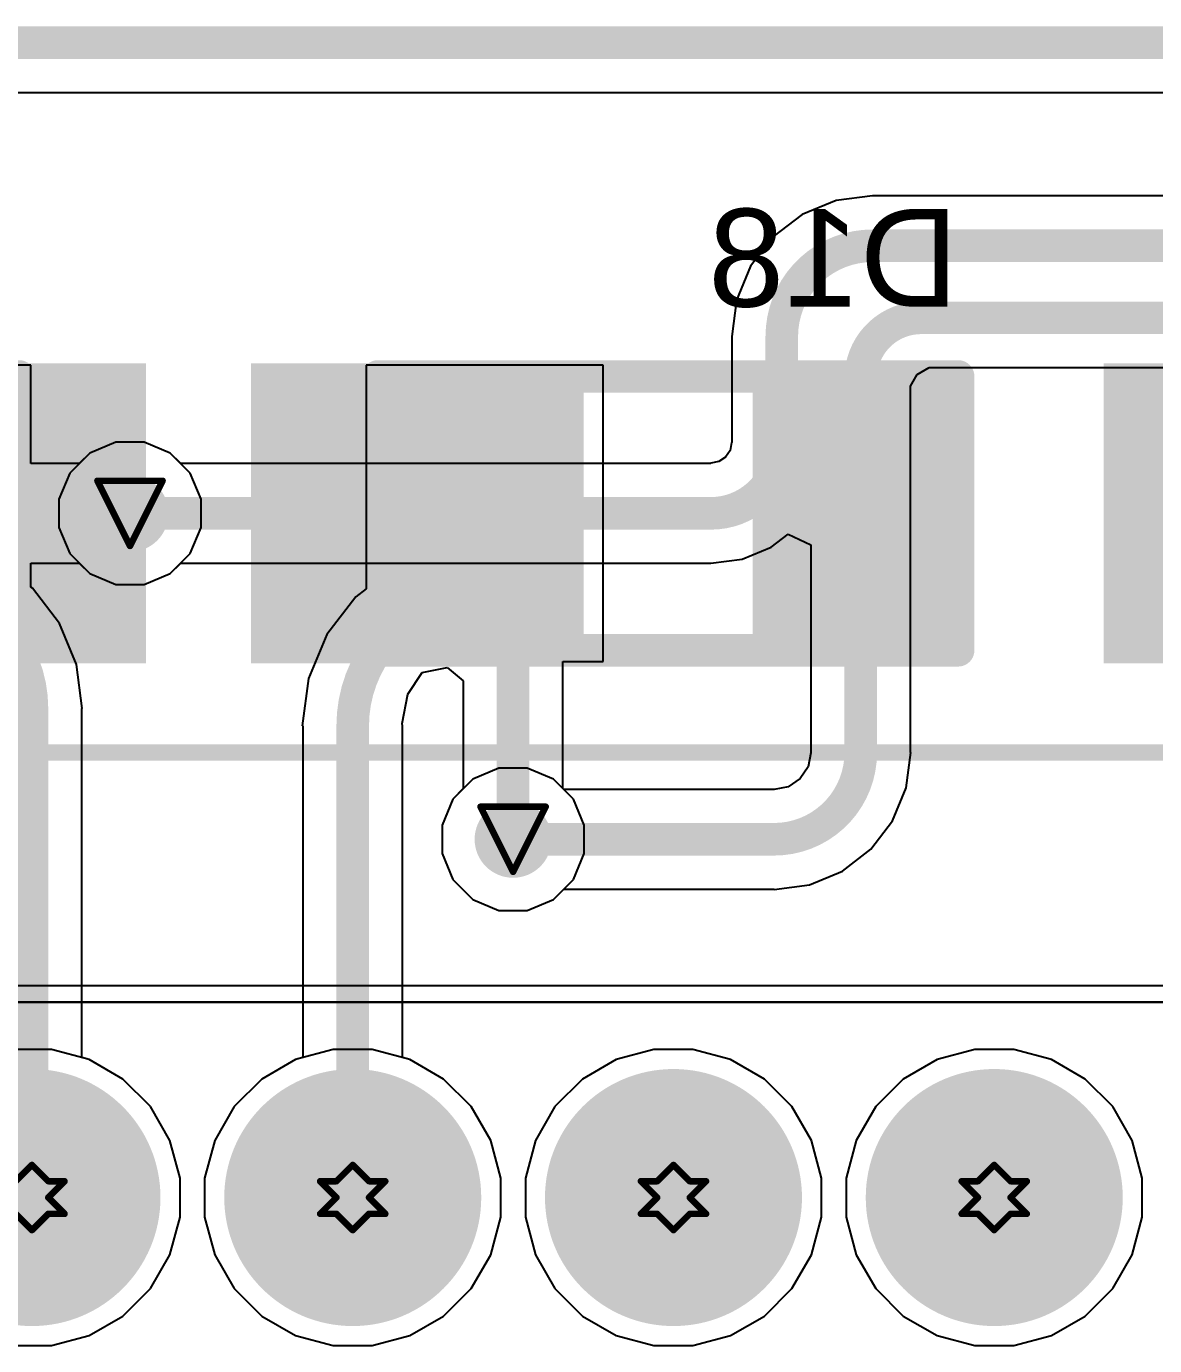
# Model space of a CAD drawing. Header units: inches. Extents: x 0 to 211, y 0 to 201.
# Drawn here: x 0.6282 to 0.9744, y 4.3246 to 4.7294 of the extents above; entities that cross this region are included whole.
import ezdxf

# ---------------------------------------------------------------- set-up
doc = ezdxf.new("R2010")
doc.units = ezdxf.units.IN
doc.header["$MEASUREMENT"] = 0
for name, color, linetype in [('Board Outline', 216, 'Continuous'), ('Bottom Layer', 5, 'Continuous'), ('Bottom Overlay', 54, 'Continuous'), ('Bottom Paste', 16, 'Continuous'), ('Bottom Solder', 6, 'Continuous'), ('Drill Drawing', 1, 'Continuous'), ('Layer 1', 16, 'Continuous'), ('Layer 2', 76, 'Continuous'), ('Multi-Layer', 9, 'Continuous'), ('Pad Holes', 156, 'Continuous'), ('Top Layer', 1, 'Continuous'), ('Top Solder', 216, 'Continuous'), ('Via Holes', 16, 'Continuous')]:
    doc.layers.add(name, color=color, linetype=linetype)
doc.styles.add('Arial', font='', dxfattribs={"height": 0.2})
doc.styles.get('Arial').set_extended_font_data('Arial')

# ---------------------------------------------------------------- blocks, each defined once
blk = doc.blocks.new('SOD_123FL_B_18')
at = {"layer": 'Bottom Layer'}
for points in [[(-0.08268, 0.03543), (-0.02992, 0.03543), (-0.02992, -0.03543), (-0.08268, -0.03543)], [(0.02992, 0.03543), (0.08268, 0.03543), (0.08268, -0.03543), (0.02992, -0.03543)]]:
    blk.add_hatch(color=5, dxfattribs=at).paths.add_polyline_path(points)
at = {"layer": 'Bottom Overlay'}
blk.add_hatch(color=54, dxfattribs=at).paths.add_polyline_path([(-0.128, -0.046), (-0.086, -0.046), (-0.086, 0.046), (-0.128, 0.046)])
at = {"layer": 'Bottom Paste'}
for points in [[(-0.08268, 0.03543), (-0.02992, 0.03543), (-0.02992, -0.03543), (-0.08268, -0.03543)], [(0.02992, 0.03543), (0.08268, 0.03543), (0.08268, -0.03543), (0.02992, -0.03543)]]:
    blk.add_hatch(color=16, dxfattribs=at).paths.add_polyline_path(points)
at = {"layer": 'Bottom Solder'}
for points in [[(-0.08668, 0.03943), (-0.02592, 0.03943), (-0.02592, -0.03943), (-0.08668, -0.03943)], [(0.02592, 0.03943), (0.08668, 0.03943), (0.08668, -0.03943), (0.02592, -0.03943)]]:
    blk.add_hatch(color=6, dxfattribs=at).paths.add_polyline_path(points)
at = {"layer": 'Bottom Overlay'}
for points in [[(-0.089, 0.042, 0.01, 0.01, 0), (0.089, 0.042, 0.01, 0.01, 0)], [(0.089, -0.042, 0.01, 0.01, 0), (0.089, 0.042, 0.01, 0.01, 0)], [(-0.089, -0.042, 0.01, 0.01, 0), (0.089, -0.042, 0.01, 0.01, 0)]]:
    blk.add_lwpolyline(points, format="xyseb", dxfattribs=at)
for points in [[(-0.0915, 0.042, 0.005, 0.005, 1), (-0.0865, 0.042, 0.005, 0.005, 1)], [(0.0865, 0.042, 0.005, 0.005, 1), (0.0915, 0.042, 0.005, 0.005, 1)], [(0.0865, 0.042, 0.005, 0.005, 1), (0.0915, 0.042, 0.005, 0.005, 1)], [(-0.0915, -0.042, 0.005, 0.005, 1), (-0.0865, -0.042, 0.005, 0.005, 1)], [(0.0865, -0.042, 0.005, 0.005, 1), (0.0915, -0.042, 0.005, 0.005, 1)], [(0.0865, -0.042, 0.005, 0.005, 1), (0.0915, -0.042, 0.005, 0.005, 1)]]:
    blk.add_lwpolyline(points, format="xyseb", close=True, dxfattribs=at)
blk = doc.blocks.new('SOD_123FL_B_19')
at = {"layer": 'Bottom Layer'}
for points in [[(-0.08268, 0.03543), (-0.02992, 0.03543), (-0.02992, -0.03543), (-0.08268, -0.03543)], [(0.02992, 0.03543), (0.08268, 0.03543), (0.08268, -0.03543), (0.02992, -0.03543)]]:
    blk.add_hatch(color=5, dxfattribs=at).paths.add_polyline_path(points)
at = {"layer": 'Bottom Overlay'}
blk.add_hatch(color=54, dxfattribs=at).paths.add_polyline_path([(-0.128, -0.046), (-0.086, -0.046), (-0.086, 0.046), (-0.128, 0.046)])
at = {"layer": 'Bottom Paste'}
for points in [[(-0.08268, 0.03543), (-0.02992, 0.03543), (-0.02992, -0.03543), (-0.08268, -0.03543)], [(0.02992, 0.03543), (0.08268, 0.03543), (0.08268, -0.03543), (0.02992, -0.03543)]]:
    blk.add_hatch(color=16, dxfattribs=at).paths.add_polyline_path(points)
at = {"layer": 'Bottom Solder'}
for points in [[(-0.08668, 0.03943), (-0.02592, 0.03943), (-0.02592, -0.03943), (-0.08668, -0.03943)], [(0.02592, 0.03943), (0.08668, 0.03943), (0.08668, -0.03943), (0.02592, -0.03943)]]:
    blk.add_hatch(color=6, dxfattribs=at).paths.add_polyline_path(points)
at = {"layer": 'Bottom Overlay'}
for points in [[(-0.089, 0.042, 0.01, 0.01, 0), (0.089, 0.042, 0.01, 0.01, 0)], [(0.089, -0.042, 0.01, 0.01, 0), (0.089, 0.042, 0.01, 0.01, 0)], [(-0.089, -0.042, 0.01, 0.01, 0), (0.089, -0.042, 0.01, 0.01, 0)]]:
    blk.add_lwpolyline(points, format="xyseb", dxfattribs=at)
for points in [[(-0.0915, 0.042, 0.005, 0.005, 1), (-0.0865, 0.042, 0.005, 0.005, 1)], [(0.0865, 0.042, 0.005, 0.005, 1), (0.0915, 0.042, 0.005, 0.005, 1)], [(0.0865, 0.042, 0.005, 0.005, 1), (0.0915, 0.042, 0.005, 0.005, 1)], [(-0.0915, -0.042, 0.005, 0.005, 1), (-0.0865, -0.042, 0.005, 0.005, 1)], [(0.0865, -0.042, 0.005, 0.005, 1), (0.0915, -0.042, 0.005, 0.005, 1)], [(0.0865, -0.042, 0.005, 0.005, 1), (0.0915, -0.042, 0.005, 0.005, 1)]]:
    blk.add_lwpolyline(points, format="xyseb", close=True, dxfattribs=at)
blk = doc.blocks.new('SOD_123FL_B_20')
at = {"layer": 'Bottom Layer'}
for points in [[(-0.08268, 0.03543), (-0.02992, 0.03543), (-0.02992, -0.03543), (-0.08268, -0.03543)], [(0.02992, 0.03543), (0.08268, 0.03543), (0.08268, -0.03543), (0.02992, -0.03543)]]:
    blk.add_hatch(color=5, dxfattribs=at).paths.add_polyline_path(points)
at = {"layer": 'Bottom Overlay'}
blk.add_hatch(color=54, dxfattribs=at).paths.add_polyline_path([(-0.12797, -0.04601), (-0.08597, -0.04601), (-0.08597, 0.04599), (-0.12797, 0.04599)])
at = {"layer": 'Bottom Paste'}
for points in [[(-0.08268, 0.03543), (-0.02992, 0.03543), (-0.02992, -0.03543), (-0.08268, -0.03543)], [(0.02992, 0.03543), (0.08268, 0.03543), (0.08268, -0.03543), (0.02992, -0.03543)]]:
    blk.add_hatch(color=16, dxfattribs=at).paths.add_polyline_path(points)
at = {"layer": 'Bottom Solder'}
for points in [[(-0.08668, 0.03943), (-0.02592, 0.03943), (-0.02592, -0.03943), (-0.08668, -0.03943)], [(0.02592, 0.03943), (0.08668, 0.03943), (0.08668, -0.03943), (0.02592, -0.03943)]]:
    blk.add_hatch(color=6, dxfattribs=at).paths.add_polyline_path(points)
at = {"layer": 'Bottom Overlay'}
for points in [[(0.089, 0.042, 0.01, 0.01, 0), (-0.089, 0.042, 0.01, 0.01, 0)], [(0.089, 0.042, 0.01, 0.01, 0), (0.089, -0.042, 0.01, 0.01, 0)], [(0.089, -0.042, 0.01, 0.01, 0), (-0.089, -0.042, 0.01, 0.01, 0)]]:
    blk.add_lwpolyline(points, format="xyseb", dxfattribs=at)
for points in [[(-0.0915, 0.042, 0.005, 0.005, 1), (-0.0865, 0.042, 0.005, 0.005, 1)], [(0.0865, 0.042, 0.005, 0.005, 1), (0.0915, 0.042, 0.005, 0.005, 1)], [(0.0865, 0.042, 0.005, 0.005, 1), (0.0915, 0.042, 0.005, 0.005, 1)], [(-0.0915, -0.042, 0.005, 0.005, 1), (-0.0865, -0.042, 0.005, 0.005, 1)], [(0.0865, -0.042, 0.005, 0.005, 1), (0.0915, -0.042, 0.005, 0.005, 1)], [(0.0865, -0.042, 0.005, 0.005, 1), (0.0915, -0.042, 0.005, 0.005, 1)]]:
    blk.add_lwpolyline(points, format="xyseb", close=True, dxfattribs=at)
blk = doc.blocks.new('B8B_XH_A_LF__SN__B_223')
at = {"layer": 'Bottom Layer'}
h = blk.add_hatch(color=5, dxfattribs=at)
edge = h.paths.add_edge_path()
edge.add_arc((-0.14764, 0), 0.03543, 0, 360)
h = blk.add_hatch(color=5, dxfattribs=at)
edge = h.paths.add_edge_path()
edge.add_arc((-0.04921, 0), 0.03543, 0, 360)
h = blk.add_hatch(color=5, dxfattribs=at)
edge = h.paths.add_edge_path()
edge.add_arc((0.04921, 0), 0.03543, 0, 360)
h = blk.add_hatch(color=5, dxfattribs=at)
edge = h.paths.add_edge_path()
edge.add_arc((0.14764, 0), 0.03543, 0, 360)
at = {"layer": 'Bottom Solder'}
h = blk.add_hatch(color=6, dxfattribs=at)
edge = h.paths.add_edge_path()
edge.add_arc((-0.14764, 0), 0.03943, 0, 360)
h = blk.add_hatch(color=6, dxfattribs=at)
edge = h.paths.add_edge_path()
edge.add_arc((-0.04921, 0), 0.03943, 0, 360)
h = blk.add_hatch(color=6, dxfattribs=at)
edge = h.paths.add_edge_path()
edge.add_arc((0.04921, 0), 0.03943, 0, 360)
h = blk.add_hatch(color=6, dxfattribs=at)
edge = h.paths.add_edge_path()
edge.add_arc((0.14764, 0), 0.03943, 0, 360)
at = {"layer": 'Layer 1'}
h = blk.add_hatch(color=16, dxfattribs=at)
edge = h.paths.add_edge_path()
edge.add_arc((-0.14764, 0), 0.03543, 0, 360)
h = blk.add_hatch(color=16, dxfattribs=at)
edge = h.paths.add_edge_path()
edge.add_arc((-0.04921, 0), 0.03543, 0, 360)
h = blk.add_hatch(color=16, dxfattribs=at)
edge = h.paths.add_edge_path()
edge.add_arc((0.04921, 0), 0.03543, 0, 360)
h = blk.add_hatch(color=16, dxfattribs=at)
edge = h.paths.add_edge_path()
edge.add_arc((0.14764, 0), 0.03543, 0, 360)
at = {"layer": 'Layer 2'}
h = blk.add_hatch(color=76, dxfattribs=at)
edge = h.paths.add_edge_path()
edge.add_arc((-0.14764, 0), 0.03543, 0, 360)
h = blk.add_hatch(color=76, dxfattribs=at)
edge = h.paths.add_edge_path()
edge.add_arc((-0.04921, 0), 0.03543, 0, 360)
h = blk.add_hatch(color=76, dxfattribs=at)
edge = h.paths.add_edge_path()
edge.add_arc((0.04921, 0), 0.03543, 0, 360)
h = blk.add_hatch(color=76, dxfattribs=at)
edge = h.paths.add_edge_path()
edge.add_arc((0.14764, 0), 0.03543, 0, 360)
at = {"layer": 'Multi-Layer'}
h = blk.add_hatch(color=9, dxfattribs=at)
edge = h.paths.add_edge_path()
edge.add_arc((-0.14764, 0), 0.03543, 0, 360)
h = blk.add_hatch(color=9, dxfattribs=at)
edge = h.paths.add_edge_path()
edge.add_arc((-0.04921, 0), 0.03543, 0, 360)
h = blk.add_hatch(color=9, dxfattribs=at)
edge = h.paths.add_edge_path()
edge.add_arc((0.04921, 0), 0.03543, 0, 360)
h = blk.add_hatch(color=9, dxfattribs=at)
edge = h.paths.add_edge_path()
edge.add_arc((0.14764, 0), 0.03543, 0, 360)
at = {"layer": 'Pad Holes'}
h = blk.add_hatch(color=7, dxfattribs=at)
edge = h.paths.add_edge_path()
edge.add_arc((-0.14764, 0), 0.01969, 0, 360)
h = blk.add_hatch(color=7, dxfattribs=at)
edge = h.paths.add_edge_path()
edge.add_arc((-0.04921, 0), 0.01969, 0, 360)
h = blk.add_hatch(color=7, dxfattribs=at)
edge = h.paths.add_edge_path()
edge.add_arc((0.04921, 0), 0.01969, 0, 360)
h = blk.add_hatch(color=7, dxfattribs=at)
edge = h.paths.add_edge_path()
edge.add_arc((0.14764, 0), 0.01969, 0, 360)
at = {"layer": 'Top Layer'}
h = blk.add_hatch(color=1, dxfattribs=at)
edge = h.paths.add_edge_path()
edge.add_arc((-0.14764, 0), 0.03543, 0, 360)
h = blk.add_hatch(color=1, dxfattribs=at)
edge = h.paths.add_edge_path()
edge.add_arc((-0.04921, 0), 0.03543, 0, 360)
h = blk.add_hatch(color=1, dxfattribs=at)
edge = h.paths.add_edge_path()
edge.add_arc((0.04921, 0), 0.03543, 0, 360)
h = blk.add_hatch(color=1, dxfattribs=at)
edge = h.paths.add_edge_path()
edge.add_arc((0.14764, 0), 0.03543, 0, 360)
at = {"layer": 'Top Solder'}
h = blk.add_hatch(color=216, dxfattribs=at)
edge = h.paths.add_edge_path()
edge.add_arc((-0.14764, 0), 0.03943, 0, 360)
h = blk.add_hatch(color=216, dxfattribs=at)
edge = h.paths.add_edge_path()
edge.add_arc((-0.04921, 0), 0.03943, 0, 360)
h = blk.add_hatch(color=216, dxfattribs=at)
edge = h.paths.add_edge_path()
edge.add_arc((0.04921, 0), 0.03943, 0, 360)
h = blk.add_hatch(color=216, dxfattribs=at)
edge = h.paths.add_edge_path()
edge.add_arc((0.14764, 0), 0.03943, 0, 360)
at = {"layer": 'Bottom Overlay'}
blk.add_lwpolyline([(-0.44094, 0.13652, 0.005, 0.005, 0), (0.44094, 0.13652, 0.005, 0.005, 0)], format="xyseb", dxfattribs=at)

msp = doc.modelspace()

# ---------------------------------------------------------------- hatches: boundary and pattern name
at = {"layer": 'Bottom Layer'}
h = msp.add_hatch(color=5, dxfattribs=at)
edge = h.paths.add_edge_path()
edge.add_arc((0.66, 4.58), 0.01181, 0, 360)
h = msp.add_hatch(color=5, dxfattribs=at)
edge = h.paths.add_edge_path()
edge.add_arc((0.77756, 4.48), 0.01181, 0, 360)
at = {"layer": 'Layer 1'}
h = msp.add_hatch(color=16, dxfattribs=at)
edge = h.paths.add_edge_path()
edge.add_arc((0.66, 4.58), 0.01181, 0, 360)
h = msp.add_hatch(color=16, dxfattribs=at)
edge = h.paths.add_edge_path()
edge.add_arc((0.77756, 4.48), 0.01181, 0, 360)
at = {"layer": 'Layer 2'}
h = msp.add_hatch(color=76, dxfattribs=at)
edge = h.paths.add_edge_path()
edge.add_arc((0.66, 4.58), 0.01181, 0, 360)
h = msp.add_hatch(color=76, dxfattribs=at)
edge = h.paths.add_edge_path()
edge.add_arc((0.77756, 4.48), 0.01181, 0, 360)
at = {"layer": 'Top Layer'}
h = msp.add_hatch(color=1, dxfattribs=at)
edge = h.paths.add_edge_path()
edge.add_arc((0.66, 4.58), 0.01181, 0, 360)
h = msp.add_hatch(color=1, dxfattribs=at)
edge = h.paths.add_edge_path()
edge.add_arc((0.77756, 4.48), 0.01181, 0, 360)
at = {"layer": 'Via Holes'}
h = msp.add_hatch(color=7, dxfattribs=at)
edge = h.paths.add_edge_path()
edge.add_arc((0.66, 4.58), 0.00591, 0, 360)
h = msp.add_hatch(color=7, dxfattribs=at)
edge = h.paths.add_edge_path()
edge.add_arc((0.77756, 4.48), 0.00591, 0, 360)

# ---------------------------------------------------------------- linework, layer by layer
at = {"layer": 'Board Outline'}
msp.add_lwpolyline([(0, 4.72441, 0.01, 0.01, 0), (4.33071, 4.72441, 0.01, 0.01, 0)], format="xyseb", dxfattribs=at)
at = {"layer": 'Bottom Layer'}
for p, q in [((0.16319, 4.70912), (1.786, 4.70912)), ((0.6296, 4.62543), (0.55685, 4.62543)), ((0.6296, 4.59529), (0.6296, 4.62543)), ((0.80519, 4.62543), (0.73244, 4.62543)), ((0.73244, 4.62543), (0.73244, 4.55683)), ((0.80519, 4.53457), (0.80519, 4.62543)), ((0.64765, 4.59849), (0.64445, 4.59529)), ((0.65566, 4.60181), (0.64765, 4.59849)), ((0.66434, 4.60181), (0.65566, 4.60181)), ((0.67235, 4.59849), (0.66434, 4.60181)), ((0.67849, 4.59235), (0.67235, 4.59849)), ((0.64445, 4.59529), (0.6296, 4.59529)), ((0.68181, 4.58434), (0.67849, 4.59235)), ((0.68181, 4.57566), (0.68181, 4.58434)), ((0.67849, 4.56765), (0.68181, 4.57566)), ((0.67235, 4.56151), (0.67849, 4.56765)), ((0.6296, 4.5574), (0.6296, 4.56471)), ((0.6296, 4.56471), (0.64445, 4.56471)), ((0.64445, 4.56471), (0.64765, 4.56151)), ((0.64765, 4.56151), (0.65566, 4.55819)), ((0.65566, 4.55819), (0.66434, 4.55819)), ((0.66434, 4.55819), (0.67235, 4.56151)), ((0.63009, 4.55702), (0.6296, 4.5574)), ((0.63838, 4.54623), (0.63009, 4.55702)), ((0.72925, 4.55439), (0.72036, 4.5428)), ((0.73244, 4.55683), (0.72925, 4.55439)), ((0.64359, 4.53365), (0.63838, 4.54623)), ((0.72036, 4.5428), (0.71477, 4.52931)), ((0.64537, 4.52016), (0.64359, 4.53365)), ((0.79285, 4.49555), (0.79285, 4.53457)), ((0.79285, 4.53457), (0.80519, 4.53457)), ((0.71477, 4.52931), (0.71287, 4.51483)), ((0.74529, 4.52457), (0.74969, 4.53115)), ((0.74969, 4.53115), (0.75737, 4.53267)), ((0.75737, 4.53267), (0.76226, 4.52858)), ((0.76226, 4.52858), (0.76226, 4.49555)), ((0.7435, 4.51554), (0.74529, 4.52457)), ((0.64521, 4.41302), (0.64521, 4.52016)), ((0.64521, 4.52016), (0.64537, 4.52016)), ((0.71287, 4.51483), (0.71305, 4.51483)), ((0.71305, 4.51483), (0.71305, 4.41302)), ((0.74364, 4.51483), (0.7435, 4.51554)), ((0.74364, 4.41302), (0.74364, 4.51483)), ((0.76226, 4.49555), (0.75907, 4.49235)), ((0.79605, 4.49235), (0.79285, 4.49555)), ((0.75907, 4.49235), (0.75575, 4.48434)), ((0.79937, 4.48434), (0.79605, 4.49235)), ((0.75575, 4.48434), (0.75575, 4.47566)), ((0.79937, 4.47566), (0.79937, 4.48434)), ((0.75575, 4.47566), (0.75907, 4.46765)), ((0.79605, 4.46765), (0.79937, 4.47566)), ((0.75907, 4.46765), (0.7652, 4.46151)), ((0.78991, 4.46151), (0.79605, 4.46765)), ((0.7652, 4.46151), (0.77322, 4.45819)), ((0.7819, 4.45819), (0.78991, 4.46151)), ((0.77322, 4.45819), (0.7819, 4.45819)), ((0.64746, 4.41242), (0.64521, 4.41302)), ((0.65782, 4.40644), (0.64746, 4.41242)), ((0.71081, 4.41242), (0.70045, 4.40644)), ((0.71305, 4.41302), (0.71081, 4.41242)), ((0.74588, 4.41242), (0.74364, 4.41302)), ((0.75624, 4.40644), (0.74588, 4.41242)), ((0.80923, 4.41242), (0.79887, 4.40644)), ((0.82079, 4.41551), (0.80923, 4.41242)), ((0.83275, 4.41551), (0.82079, 4.41551)), ((0.84431, 4.41242), (0.83275, 4.41551)), ((0.85467, 4.40644), (0.84431, 4.41242)), ((0.90766, 4.41242), (0.8973, 4.40644)), ((0.91921, 4.41551), (0.90766, 4.41242)), ((0.93118, 4.41551), (0.91921, 4.41551)), ((0.94273, 4.41242), (0.93118, 4.41551)), ((0.95309, 4.40644), (0.94273, 4.41242)), ((0.66628, 4.39798), (0.65782, 4.40644)), ((0.70045, 4.40644), (0.69199, 4.39798)), ((0.7647, 4.39798), (0.75624, 4.40644)), ((0.79887, 4.40644), (0.79041, 4.39798)), ((0.86313, 4.39798), (0.85467, 4.40644)), ((0.8973, 4.40644), (0.88884, 4.39798)), ((0.96155, 4.39798), (0.95309, 4.40644)), ((0.67226, 4.38762), (0.66628, 4.39798)), ((0.69199, 4.39798), (0.68601, 4.38762)), ((0.77068, 4.38762), (0.7647, 4.39798)), ((0.79041, 4.39798), (0.78443, 4.38762)), ((0.86911, 4.38762), (0.86313, 4.39798)), ((0.88884, 4.39798), (0.88286, 4.38762)), ((0.96753, 4.38762), (0.96155, 4.39798)), ((0.67535, 4.37606), (0.67226, 4.38762)), ((0.68601, 4.38762), (0.68291, 4.37606)), ((0.77378, 4.37606), (0.77068, 4.38762)), ((0.78443, 4.38762), (0.78134, 4.37606)), ((0.8722, 4.37606), (0.86911, 4.38762)), ((0.88286, 4.38762), (0.87976, 4.37606)), ((0.97063, 4.37606), (0.96753, 4.38762)), ((0.67535, 4.3641), (0.67535, 4.37606)), ((0.68291, 4.37606), (0.68291, 4.3641)), ((0.77378, 4.3641), (0.77378, 4.37606)), ((0.78134, 4.37606), (0.78134, 4.3641)), ((0.8722, 4.3641), (0.8722, 4.37606)), ((0.87976, 4.37606), (0.87976, 4.3641)), ((0.97063, 4.3641), (0.97063, 4.37606)), ((0.67226, 4.35254), (0.67535, 4.3641)), ((0.68291, 4.3641), (0.68601, 4.35254)), ((0.77068, 4.35254), (0.77378, 4.3641)), ((0.78134, 4.3641), (0.78443, 4.35254)), ((0.86911, 4.35254), (0.8722, 4.3641)), ((0.87976, 4.3641), (0.88286, 4.35254)), ((0.96753, 4.35254), (0.97063, 4.3641)), ((0.66628, 4.34218), (0.67226, 4.35254)), ((0.68601, 4.35254), (0.69199, 4.34218)), ((0.7647, 4.34218), (0.77068, 4.35254)), ((0.78443, 4.35254), (0.79041, 4.34218)), ((0.86313, 4.34218), (0.86911, 4.35254)), ((0.88286, 4.35254), (0.88884, 4.34218)), ((0.96155, 4.34218), (0.96753, 4.35254)), ((0.65782, 4.33373), (0.66628, 4.34218)), ((0.69199, 4.34218), (0.70045, 4.33373)), ((0.75624, 4.33373), (0.7647, 4.34218)), ((0.79041, 4.34218), (0.79887, 4.33373)), ((0.85467, 4.33373), (0.86313, 4.34218)), ((0.88884, 4.34218), (0.8973, 4.33373)), ((0.95309, 4.33373), (0.96155, 4.34218)), ((0.64746, 4.32774), (0.65782, 4.33373)), ((0.70045, 4.33373), (0.71081, 4.32774)), ((0.74588, 4.32774), (0.75624, 4.33373)), ((0.79887, 4.33373), (0.80923, 4.32774)), ((0.84431, 4.32774), (0.85467, 4.33373)), ((0.8973, 4.33373), (0.90766, 4.32774)), ((0.94273, 4.32774), (0.95309, 4.33373)), ((0.6359, 4.32465), (0.64746, 4.32774)), ((0.71081, 4.32774), (0.72236, 4.32465)), ((0.73433, 4.32465), (0.74588, 4.32774)), ((0.80923, 4.32774), (0.82079, 4.32465)), ((0.83275, 4.32465), (0.84431, 4.32774)), ((0.90766, 4.32774), (0.91921, 4.32465)), ((0.93118, 4.32465), (0.94273, 4.32774)), ((0.62394, 4.32465), (0.6359, 4.32465)), ((0.72236, 4.32465), (0.73433, 4.32465)), ((0.82079, 4.32465), (0.83275, 4.32465)), ((0.91921, 4.32465), (0.93118, 4.32465))]:
    msp.add_line(p, q, dxfattribs=at)
for points in [[(0.59323, 4.58, 0.01, 0.01, 0), (0.66, 4.58, 0.01, 0.01, 0)], [(0.74744, 4.54957, 0.01, 0.01, 0), (0.76882, 4.58, 0.01, 0.01, 0)], [(0.76882, 4.58, 0.01, 0.01, -0.414214), (0.77756, 4.57126, 0.01, 0.01, 0)], [(0.77756, 4.48, 0.01, 0.01, 0), (0.77756, 4.57126, 0.01, 0.01, 0)], [(0.6146, 4.54998, 0.01, 0.01, -0.241764), (0.62992, 4.52016, 0.01, 0.01, 0)], [(0.74347, 4.54638, 0.01, 0.01, 0), (0.74744, 4.54957, 0.01, 0.01, 0)], [(0.72834, 4.51483, 0.01, 0.01, -0.227338), (0.74347, 4.54638, 0.01, 0.01, 0)], [(0.62992, 4.37008, 0.01, 0.01, 0), (0.62992, 4.52016, 0.01, 0.01, 0)], [(0.72834, 4.37008, 0.01, 0.01, 0), (0.72834, 4.51483, 0.01, 0.01, 0)]]:
    msp.add_lwpolyline(points, format="xyseb", dxfattribs=at)
for points in [[(0.6575, 4.58, 0.005, 0.005, 1), (0.6625, 4.58, 0.005, 0.005, 1)], [(0.76632, 4.58, 0.005, 0.005, 1), (0.77132, 4.58, 0.005, 0.005, 1)], [(0.76632, 4.58, 0.005, 0.005, 1), (0.77132, 4.58, 0.005, 0.005, 1)], [(0.77506, 4.57126, 0.005, 0.005, 1), (0.78006, 4.57126, 0.005, 0.005, 1)], [(0.77506, 4.57126, 0.005, 0.005, 1), (0.78006, 4.57126, 0.005, 0.005, 1)], [(0.74494, 4.54957, 0.005, 0.005, 1), (0.74994, 4.54957, 0.005, 0.005, 1)], [(0.74494, 4.54957, 0.005, 0.005, 1), (0.74994, 4.54957, 0.005, 0.005, 1)], [(0.74097, 4.54638, 0.005, 0.005, 1), (0.74597, 4.54638, 0.005, 0.005, 1)], [(0.74097, 4.54638, 0.005, 0.005, 1), (0.74597, 4.54638, 0.005, 0.005, 1)], [(0.62742, 4.52016, 0.005, 0.005, 1), (0.63242, 4.52016, 0.005, 0.005, 1)], [(0.62742, 4.52016, 0.005, 0.005, 1), (0.63242, 4.52016, 0.005, 0.005, 1)], [(0.72584, 4.51483, 0.005, 0.005, 1), (0.73084, 4.51483, 0.005, 0.005, 1)], [(0.72584, 4.51483, 0.005, 0.005, 1), (0.73084, 4.51483, 0.005, 0.005, 1)], [(0.77506, 4.48, 0.005, 0.005, 1), (0.78006, 4.48, 0.005, 0.005, 1)], [(0.62742, 4.37008, 0.005, 0.005, 1), (0.63242, 4.37008, 0.005, 0.005, 1)], [(0.72584, 4.37008, 0.005, 0.005, 1), (0.73084, 4.37008, 0.005, 0.005, 1)]]:
    msp.add_lwpolyline(points, format="xyseb", close=True, dxfattribs=at)
at = {"layer": 'Drill Drawing'}
for points in [[(0.65, 4.59, 0.002, 0.002, 0), (0.67, 4.59, 0.002, 0.002, 0)], [(0.65, 4.59, 0.002, 0.002, 0), (0.66, 4.57, 0.002, 0.002, 0)], [(0.66, 4.57, 0.002, 0.002, 0), (0.67, 4.59, 0.002, 0.002, 0)], [(0.76756, 4.49, 0.002, 0.002, 0), (0.78756, 4.49, 0.002, 0.002, 0)], [(0.76756, 4.49, 0.002, 0.002, 0), (0.77756, 4.47, 0.002, 0.002, 0)], [(0.77756, 4.47, 0.002, 0.002, 0), (0.78756, 4.49, 0.002, 0.002, 0)], [(0.62492, 4.37508, 0.002, 0.002, 0), (0.62992, 4.38008, 0.002, 0.002, 0)], [(0.62992, 4.38008, 0.002, 0.002, 0), (0.63492, 4.37508, 0.002, 0.002, 0)], [(0.72334, 4.37508, 0.002, 0.002, 0), (0.72834, 4.38008, 0.002, 0.002, 0)], [(0.72834, 4.38008, 0.002, 0.002, 0), (0.73334, 4.37508, 0.002, 0.002, 0)], [(0.82177, 4.37508, 0.002, 0.002, 0), (0.82677, 4.38008, 0.002, 0.002, 0)], [(0.82677, 4.38008, 0.002, 0.002, 0), (0.83177, 4.37508, 0.002, 0.002, 0)], [(0.9202, 4.37508, 0.002, 0.002, 0), (0.9252, 4.38008, 0.002, 0.002, 0)], [(0.9252, 4.38008, 0.002, 0.002, 0), (0.9302, 4.37508, 0.002, 0.002, 0)], [(0.63492, 4.37508, 0.002, 0.002, 0), (0.63992, 4.37508, 0.002, 0.002, 0)], [(0.63492, 4.37008, 0.002, 0.002, 0), (0.63992, 4.37508, 0.002, 0.002, 0)], [(0.71834, 4.37508, 0.002, 0.002, 0), (0.72334, 4.37008, 0.002, 0.002, 0)], [(0.71834, 4.37508, 0.002, 0.002, 0), (0.72334, 4.37508, 0.002, 0.002, 0)], [(0.73334, 4.37508, 0.002, 0.002, 0), (0.73834, 4.37508, 0.002, 0.002, 0)], [(0.73334, 4.37008, 0.002, 0.002, 0), (0.73834, 4.37508, 0.002, 0.002, 0)], [(0.81677, 4.37508, 0.002, 0.002, 0), (0.82177, 4.37008, 0.002, 0.002, 0)], [(0.81677, 4.37508, 0.002, 0.002, 0), (0.82177, 4.37508, 0.002, 0.002, 0)], [(0.83177, 4.37508, 0.002, 0.002, 0), (0.83677, 4.37508, 0.002, 0.002, 0)], [(0.83177, 4.37008, 0.002, 0.002, 0), (0.83677, 4.37508, 0.002, 0.002, 0)], [(0.9152, 4.37508, 0.002, 0.002, 0), (0.9202, 4.37008, 0.002, 0.002, 0)], [(0.9152, 4.37508, 0.002, 0.002, 0), (0.9202, 4.37508, 0.002, 0.002, 0)], [(0.9302, 4.37508, 0.002, 0.002, 0), (0.9352, 4.37508, 0.002, 0.002, 0)], [(0.9302, 4.37008, 0.002, 0.002, 0), (0.9352, 4.37508, 0.002, 0.002, 0)], [(0.63492, 4.37008, 0.002, 0.002, 0), (0.63992, 4.36508, 0.002, 0.002, 0)], [(0.71834, 4.36508, 0.002, 0.002, 0), (0.72334, 4.37008, 0.002, 0.002, 0)], [(0.73334, 4.37008, 0.002, 0.002, 0), (0.73834, 4.36508, 0.002, 0.002, 0)], [(0.81677, 4.36508, 0.002, 0.002, 0), (0.82177, 4.37008, 0.002, 0.002, 0)], [(0.83177, 4.37008, 0.002, 0.002, 0), (0.83677, 4.36508, 0.002, 0.002, 0)], [(0.9152, 4.36508, 0.002, 0.002, 0), (0.9202, 4.37008, 0.002, 0.002, 0)], [(0.9302, 4.37008, 0.002, 0.002, 0), (0.9352, 4.36508, 0.002, 0.002, 0)], [(0.62492, 4.36508, 0.002, 0.002, 0), (0.62992, 4.36008, 0.002, 0.002, 0)], [(0.62992, 4.36008, 0.002, 0.002, 0), (0.63492, 4.36508, 0.002, 0.002, 0)], [(0.63492, 4.36508, 0.002, 0.002, 0), (0.63992, 4.36508, 0.002, 0.002, 0)], [(0.71834, 4.36508, 0.002, 0.002, 0), (0.72334, 4.36508, 0.002, 0.002, 0)], [(0.72334, 4.36508, 0.002, 0.002, 0), (0.72834, 4.36008, 0.002, 0.002, 0)], [(0.72834, 4.36008, 0.002, 0.002, 0), (0.73334, 4.36508, 0.002, 0.002, 0)], [(0.73334, 4.36508, 0.002, 0.002, 0), (0.73834, 4.36508, 0.002, 0.002, 0)], [(0.81677, 4.36508, 0.002, 0.002, 0), (0.82177, 4.36508, 0.002, 0.002, 0)], [(0.82177, 4.36508, 0.002, 0.002, 0), (0.82677, 4.36008, 0.002, 0.002, 0)], [(0.82677, 4.36008, 0.002, 0.002, 0), (0.83177, 4.36508, 0.002, 0.002, 0)], [(0.83177, 4.36508, 0.002, 0.002, 0), (0.83677, 4.36508, 0.002, 0.002, 0)], [(0.9152, 4.36508, 0.002, 0.002, 0), (0.9202, 4.36508, 0.002, 0.002, 0)], [(0.9202, 4.36508, 0.002, 0.002, 0), (0.9252, 4.36008, 0.002, 0.002, 0)], [(0.9252, 4.36008, 0.002, 0.002, 0), (0.9302, 4.36508, 0.002, 0.002, 0)], [(0.9302, 4.36508, 0.002, 0.002, 0), (0.9352, 4.36508, 0.002, 0.002, 0)]]:
    msp.add_lwpolyline(points, format="xyseb", dxfattribs=at)
for points in [[(0.6495, 4.59, 0.001, 0.001, 1), (0.6505, 4.59, 0.001, 0.001, 1)], [(0.6495, 4.59, 0.001, 0.001, 1), (0.6505, 4.59, 0.001, 0.001, 1)], [(0.6695, 4.59, 0.001, 0.001, 1), (0.6705, 4.59, 0.001, 0.001, 1)], [(0.6695, 4.59, 0.001, 0.001, 1), (0.6705, 4.59, 0.001, 0.001, 1)], [(0.6595, 4.57, 0.001, 0.001, 1), (0.6605, 4.57, 0.001, 0.001, 1)], [(0.6595, 4.57, 0.001, 0.001, 1), (0.6605, 4.57, 0.001, 0.001, 1)], [(0.76706, 4.49, 0.001, 0.001, 1), (0.76806, 4.49, 0.001, 0.001, 1)], [(0.76706, 4.49, 0.001, 0.001, 1), (0.76806, 4.49, 0.001, 0.001, 1)], [(0.78706, 4.49, 0.001, 0.001, 1), (0.78806, 4.49, 0.001, 0.001, 1)], [(0.78706, 4.49, 0.001, 0.001, 1), (0.78806, 4.49, 0.001, 0.001, 1)], [(0.77706, 4.47, 0.001, 0.001, 1), (0.77806, 4.47, 0.001, 0.001, 1)], [(0.77706, 4.47, 0.001, 0.001, 1), (0.77806, 4.47, 0.001, 0.001, 1)], [(0.62942, 4.38008, 0.001, 0.001, 1), (0.63042, 4.38008, 0.001, 0.001, 1)], [(0.62942, 4.38008, 0.001, 0.001, 1), (0.63042, 4.38008, 0.001, 0.001, 1)], [(0.72784, 4.38008, 0.001, 0.001, 1), (0.72884, 4.38008, 0.001, 0.001, 1)], [(0.72784, 4.38008, 0.001, 0.001, 1), (0.72884, 4.38008, 0.001, 0.001, 1)], [(0.82627, 4.38008, 0.001, 0.001, 1), (0.82727, 4.38008, 0.001, 0.001, 1)], [(0.82627, 4.38008, 0.001, 0.001, 1), (0.82727, 4.38008, 0.001, 0.001, 1)], [(0.9247, 4.38008, 0.001, 0.001, 1), (0.9257, 4.38008, 0.001, 0.001, 1)], [(0.9247, 4.38008, 0.001, 0.001, 1), (0.9257, 4.38008, 0.001, 0.001, 1)], [(0.63442, 4.37508, 0.001, 0.001, 1), (0.63542, 4.37508, 0.001, 0.001, 1)], [(0.63442, 4.37508, 0.001, 0.001, 1), (0.63542, 4.37508, 0.001, 0.001, 1)], [(0.63942, 4.37508, 0.001, 0.001, 1), (0.64042, 4.37508, 0.001, 0.001, 1)], [(0.63942, 4.37508, 0.001, 0.001, 1), (0.64042, 4.37508, 0.001, 0.001, 1)], [(0.71784, 4.37508, 0.001, 0.001, 1), (0.71884, 4.37508, 0.001, 0.001, 1)], [(0.71784, 4.37508, 0.001, 0.001, 1), (0.71884, 4.37508, 0.001, 0.001, 1)], [(0.72284, 4.37508, 0.001, 0.001, 1), (0.72384, 4.37508, 0.001, 0.001, 1)], [(0.72284, 4.37508, 0.001, 0.001, 1), (0.72384, 4.37508, 0.001, 0.001, 1)], [(0.73284, 4.37508, 0.001, 0.001, 1), (0.73384, 4.37508, 0.001, 0.001, 1)], [(0.73284, 4.37508, 0.001, 0.001, 1), (0.73384, 4.37508, 0.001, 0.001, 1)], [(0.73784, 4.37508, 0.001, 0.001, 1), (0.73884, 4.37508, 0.001, 0.001, 1)], [(0.73784, 4.37508, 0.001, 0.001, 1), (0.73884, 4.37508, 0.001, 0.001, 1)], [(0.81627, 4.37508, 0.001, 0.001, 1), (0.81727, 4.37508, 0.001, 0.001, 1)], [(0.81627, 4.37508, 0.001, 0.001, 1), (0.81727, 4.37508, 0.001, 0.001, 1)], [(0.82127, 4.37508, 0.001, 0.001, 1), (0.82227, 4.37508, 0.001, 0.001, 1)], [(0.82127, 4.37508, 0.001, 0.001, 1), (0.82227, 4.37508, 0.001, 0.001, 1)], [(0.83127, 4.37508, 0.001, 0.001, 1), (0.83227, 4.37508, 0.001, 0.001, 1)], [(0.83127, 4.37508, 0.001, 0.001, 1), (0.83227, 4.37508, 0.001, 0.001, 1)], [(0.83627, 4.37508, 0.001, 0.001, 1), (0.83727, 4.37508, 0.001, 0.001, 1)], [(0.83627, 4.37508, 0.001, 0.001, 1), (0.83727, 4.37508, 0.001, 0.001, 1)], [(0.9147, 4.37508, 0.001, 0.001, 1), (0.9157, 4.37508, 0.001, 0.001, 1)], [(0.9147, 4.37508, 0.001, 0.001, 1), (0.9157, 4.37508, 0.001, 0.001, 1)], [(0.9197, 4.37508, 0.001, 0.001, 1), (0.9207, 4.37508, 0.001, 0.001, 1)], [(0.9197, 4.37508, 0.001, 0.001, 1), (0.9207, 4.37508, 0.001, 0.001, 1)], [(0.9297, 4.37508, 0.001, 0.001, 1), (0.9307, 4.37508, 0.001, 0.001, 1)], [(0.9297, 4.37508, 0.001, 0.001, 1), (0.9307, 4.37508, 0.001, 0.001, 1)], [(0.9347, 4.37508, 0.001, 0.001, 1), (0.9357, 4.37508, 0.001, 0.001, 1)], [(0.9347, 4.37508, 0.001, 0.001, 1), (0.9357, 4.37508, 0.001, 0.001, 1)], [(0.63442, 4.37008, 0.001, 0.001, 1), (0.63542, 4.37008, 0.001, 0.001, 1)], [(0.63442, 4.37008, 0.001, 0.001, 1), (0.63542, 4.37008, 0.001, 0.001, 1)], [(0.72284, 4.37008, 0.001, 0.001, 1), (0.72384, 4.37008, 0.001, 0.001, 1)], [(0.72284, 4.37008, 0.001, 0.001, 1), (0.72384, 4.37008, 0.001, 0.001, 1)], [(0.73284, 4.37008, 0.001, 0.001, 1), (0.73384, 4.37008, 0.001, 0.001, 1)], [(0.73284, 4.37008, 0.001, 0.001, 1), (0.73384, 4.37008, 0.001, 0.001, 1)], [(0.82127, 4.37008, 0.001, 0.001, 1), (0.82227, 4.37008, 0.001, 0.001, 1)], [(0.82127, 4.37008, 0.001, 0.001, 1), (0.82227, 4.37008, 0.001, 0.001, 1)], [(0.83127, 4.37008, 0.001, 0.001, 1), (0.83227, 4.37008, 0.001, 0.001, 1)], [(0.83127, 4.37008, 0.001, 0.001, 1), (0.83227, 4.37008, 0.001, 0.001, 1)], [(0.9197, 4.37008, 0.001, 0.001, 1), (0.9207, 4.37008, 0.001, 0.001, 1)], [(0.9197, 4.37008, 0.001, 0.001, 1), (0.9207, 4.37008, 0.001, 0.001, 1)], [(0.9297, 4.37008, 0.001, 0.001, 1), (0.9307, 4.37008, 0.001, 0.001, 1)], [(0.9297, 4.37008, 0.001, 0.001, 1), (0.9307, 4.37008, 0.001, 0.001, 1)], [(0.63442, 4.36508, 0.001, 0.001, 1), (0.63542, 4.36508, 0.001, 0.001, 1)], [(0.63442, 4.36508, 0.001, 0.001, 1), (0.63542, 4.36508, 0.001, 0.001, 1)], [(0.63942, 4.36508, 0.001, 0.001, 1), (0.64042, 4.36508, 0.001, 0.001, 1)], [(0.63942, 4.36508, 0.001, 0.001, 1), (0.64042, 4.36508, 0.001, 0.001, 1)], [(0.71784, 4.36508, 0.001, 0.001, 1), (0.71884, 4.36508, 0.001, 0.001, 1)], [(0.71784, 4.36508, 0.001, 0.001, 1), (0.71884, 4.36508, 0.001, 0.001, 1)], [(0.72284, 4.36508, 0.001, 0.001, 1), (0.72384, 4.36508, 0.001, 0.001, 1)], [(0.72284, 4.36508, 0.001, 0.001, 1), (0.72384, 4.36508, 0.001, 0.001, 1)], [(0.73284, 4.36508, 0.001, 0.001, 1), (0.73384, 4.36508, 0.001, 0.001, 1)], [(0.73284, 4.36508, 0.001, 0.001, 1), (0.73384, 4.36508, 0.001, 0.001, 1)], [(0.73784, 4.36508, 0.001, 0.001, 1), (0.73884, 4.36508, 0.001, 0.001, 1)], [(0.73784, 4.36508, 0.001, 0.001, 1), (0.73884, 4.36508, 0.001, 0.001, 1)], [(0.81627, 4.36508, 0.001, 0.001, 1), (0.81727, 4.36508, 0.001, 0.001, 1)], [(0.81627, 4.36508, 0.001, 0.001, 1), (0.81727, 4.36508, 0.001, 0.001, 1)], [(0.82127, 4.36508, 0.001, 0.001, 1), (0.82227, 4.36508, 0.001, 0.001, 1)], [(0.82127, 4.36508, 0.001, 0.001, 1), (0.82227, 4.36508, 0.001, 0.001, 1)], [(0.83127, 4.36508, 0.001, 0.001, 1), (0.83227, 4.36508, 0.001, 0.001, 1)], [(0.83127, 4.36508, 0.001, 0.001, 1), (0.83227, 4.36508, 0.001, 0.001, 1)], [(0.83627, 4.36508, 0.001, 0.001, 1), (0.83727, 4.36508, 0.001, 0.001, 1)], [(0.83627, 4.36508, 0.001, 0.001, 1), (0.83727, 4.36508, 0.001, 0.001, 1)], [(0.9147, 4.36508, 0.001, 0.001, 1), (0.9157, 4.36508, 0.001, 0.001, 1)], [(0.9147, 4.36508, 0.001, 0.001, 1), (0.9157, 4.36508, 0.001, 0.001, 1)], [(0.9197, 4.36508, 0.001, 0.001, 1), (0.9207, 4.36508, 0.001, 0.001, 1)], [(0.9197, 4.36508, 0.001, 0.001, 1), (0.9207, 4.36508, 0.001, 0.001, 1)], [(0.9297, 4.36508, 0.001, 0.001, 1), (0.9307, 4.36508, 0.001, 0.001, 1)], [(0.9297, 4.36508, 0.001, 0.001, 1), (0.9307, 4.36508, 0.001, 0.001, 1)], [(0.9347, 4.36508, 0.001, 0.001, 1), (0.9357, 4.36508, 0.001, 0.001, 1)], [(0.9347, 4.36508, 0.001, 0.001, 1), (0.9357, 4.36508, 0.001, 0.001, 1)], [(0.62942, 4.36008, 0.001, 0.001, 1), (0.63042, 4.36008, 0.001, 0.001, 1)], [(0.62942, 4.36008, 0.001, 0.001, 1), (0.63042, 4.36008, 0.001, 0.001, 1)], [(0.72784, 4.36008, 0.001, 0.001, 1), (0.72884, 4.36008, 0.001, 0.001, 1)], [(0.72784, 4.36008, 0.001, 0.001, 1), (0.72884, 4.36008, 0.001, 0.001, 1)], [(0.82627, 4.36008, 0.001, 0.001, 1), (0.82727, 4.36008, 0.001, 0.001, 1)], [(0.82627, 4.36008, 0.001, 0.001, 1), (0.82727, 4.36008, 0.001, 0.001, 1)], [(0.9247, 4.36008, 0.001, 0.001, 1), (0.9257, 4.36008, 0.001, 0.001, 1)], [(0.9247, 4.36008, 0.001, 0.001, 1), (0.9257, 4.36008, 0.001, 0.001, 1)]]:
    msp.add_lwpolyline(points, format="xyseb", close=True, dxfattribs=at)
at = {"layer": 'Layer 1'}
for p, q in [((0.16319, 4.70912), (4.16751, 4.70912)), ((0.64765, 4.59849), (0.64151, 4.59235)), ((0.65566, 4.60181), (0.64765, 4.59849)), ((0.66434, 4.60181), (0.65566, 4.60181)), ((0.67235, 4.59849), (0.66434, 4.60181)), ((0.67849, 4.59235), (0.67235, 4.59849)), ((0.64151, 4.59235), (0.63819, 4.58434)), ((0.68181, 4.58434), (0.67849, 4.59235)), ((0.63819, 4.58434), (0.63819, 4.57566)), ((0.68181, 4.57566), (0.68181, 4.58434)), ((0.63819, 4.57566), (0.64151, 4.56765)), ((0.67849, 4.56765), (0.68181, 4.57566)), ((0.64151, 4.56765), (0.64765, 4.56151)), ((0.67235, 4.56151), (0.67849, 4.56765)), ((0.64765, 4.56151), (0.65566, 4.55819)), ((0.65566, 4.55819), (0.66434, 4.55819)), ((0.66434, 4.55819), (0.67235, 4.56151)), ((0.77322, 4.50181), (0.7652, 4.49849)), ((0.7819, 4.50181), (0.77322, 4.50181)), ((0.78991, 4.49849), (0.7819, 4.50181)), ((0.7652, 4.49849), (0.75907, 4.49235)), ((0.79605, 4.49235), (0.78991, 4.49849)), ((0.75907, 4.49235), (0.75575, 4.48434)), ((0.79937, 4.48434), (0.79605, 4.49235)), ((0.75575, 4.48434), (0.75575, 4.47566)), ((0.79937, 4.47566), (0.79937, 4.48434)), ((0.75575, 4.47566), (0.75907, 4.46765)), ((0.79605, 4.46765), (0.79937, 4.47566)), ((0.75907, 4.46765), (0.7652, 4.46151)), ((0.78991, 4.46151), (0.79605, 4.46765)), ((0.7652, 4.46151), (0.77322, 4.45819)), ((0.7819, 4.45819), (0.78991, 4.46151)), ((0.77322, 4.45819), (0.7819, 4.45819)), ((0.36414, 4.43), (1.18, 4.43)), ((1.18, 4.43), (0.36414, 4.43))]:
    msp.add_line(p, q, dxfattribs=at)
at = {"layer": 'Layer 2'}
for p, q in [((0.16319, 4.70912), (2.77481, 4.70912)), ((0.64765, 4.59849), (0.64151, 4.59235)), ((0.65566, 4.60181), (0.64765, 4.59849)), ((0.66434, 4.60181), (0.65566, 4.60181)), ((0.67235, 4.59849), (0.66434, 4.60181)), ((0.67849, 4.59235), (0.67235, 4.59849)), ((0.64151, 4.59235), (0.63819, 4.58434)), ((0.68181, 4.58434), (0.67849, 4.59235)), ((0.63819, 4.58434), (0.63819, 4.57566)), ((0.68181, 4.57566), (0.68181, 4.58434)), ((0.63819, 4.57566), (0.64151, 4.56765)), ((0.67849, 4.56765), (0.68181, 4.57566)), ((0.64151, 4.56765), (0.64765, 4.56151)), ((0.67235, 4.56151), (0.67849, 4.56765)), ((0.64765, 4.56151), (0.65566, 4.55819)), ((0.65566, 4.55819), (0.66434, 4.55819)), ((0.66434, 4.55819), (0.67235, 4.56151)), ((0.77322, 4.50181), (0.7652, 4.49849)), ((0.7819, 4.50181), (0.77322, 4.50181)), ((0.78991, 4.49849), (0.7819, 4.50181)), ((0.7652, 4.49849), (0.75907, 4.49235)), ((0.79605, 4.49235), (0.78991, 4.49849)), ((0.75907, 4.49235), (0.75575, 4.48434)), ((0.79937, 4.48434), (0.79605, 4.49235)), ((0.75575, 4.48434), (0.75575, 4.47566)), ((0.79937, 4.47566), (0.79937, 4.48434)), ((0.75575, 4.47566), (0.75907, 4.46765)), ((0.79605, 4.46765), (0.79937, 4.47566)), ((0.75907, 4.46765), (0.7652, 4.46151)), ((0.78991, 4.46151), (0.79605, 4.46765)), ((0.7652, 4.46151), (0.77322, 4.45819)), ((0.7819, 4.45819), (0.78991, 4.46151)), ((0.77322, 4.45819), (0.7819, 4.45819)), ((2.315, 4.435), (0.38539, 4.435))]:
    msp.add_line(p, q, dxfattribs=at)
at = {"layer": 'Top Layer'}
for p, q in [((0.16319, 4.70912), (1.53687, 4.70912)), ((0.87665, 4.676), (0.86623, 4.67169)), ((0.88783, 4.67747), (0.87665, 4.676)), ((0.88783, 4.6774), (0.88783, 4.67747)), ((1.23584, 4.6774), (0.88783, 4.6774)), ((0.86623, 4.67169), (0.85728, 4.66482)), ((0.85728, 4.66482), (0.85042, 4.65587)), ((0.85042, 4.65587), (0.8461, 4.64545)), ((0.8461, 4.64545), (0.84463, 4.63427)), ((0.84463, 4.63427), (0.84471, 4.63427)), ((0.84471, 4.63427), (0.84471, 4.60175)), ((0.89953, 4.61906), (0.90159, 4.62265)), ((0.90159, 4.62265), (0.90518, 4.62471)), ((0.90518, 4.62471), (1.09573, 4.62471)), ((0.89953, 4.5066), (0.89953, 4.61906)), ((0.64765, 4.59849), (0.64151, 4.59235)), ((0.65566, 4.60181), (0.64765, 4.59849)), ((0.66434, 4.60181), (0.65566, 4.60181)), ((0.67235, 4.59849), (0.66434, 4.60181)), ((0.67555, 4.59529), (0.67235, 4.59849)), ((0.84414, 4.59931), (0.84276, 4.59724)), ((0.84462, 4.60175), (0.84414, 4.59931)), ((0.84471, 4.60175), (0.84462, 4.60175)), ((0.83825, 4.59529), (0.67555, 4.59529)), ((0.84069, 4.59586), (0.83825, 4.59538)), ((0.83825, 4.59538), (0.83825, 4.59529)), ((0.84276, 4.59724), (0.84069, 4.59586)), ((0.64151, 4.59235), (0.63819, 4.58434)), ((0.63819, 4.58434), (0.63819, 4.57566)), ((0.63819, 4.57566), (0.64151, 4.56765)), ((0.85679, 4.56965), (0.86195, 4.57361)), ((0.86195, 4.57361), (0.86895, 4.57037)), ((0.86895, 4.57037), (0.86895, 4.5066)), ((0.64151, 4.56765), (0.64765, 4.56151)), ((0.83825, 4.56468), (0.84785, 4.56595)), ((0.84785, 4.56595), (0.85679, 4.56965)), ((0.67235, 4.56151), (0.67555, 4.56471)), ((0.67555, 4.56471), (0.83825, 4.56471)), ((0.83825, 4.56471), (0.83825, 4.56468)), ((0.64765, 4.56151), (0.65566, 4.55819)), ((0.65566, 4.55819), (0.66434, 4.55819)), ((0.66434, 4.55819), (0.67235, 4.56151)), ((0.86895, 4.50657), (0.8681, 4.50227)), ((0.86895, 4.5066), (0.86895, 4.50657)), ((0.89817, 4.49574), (0.8996, 4.5066)), ((0.8996, 4.5066), (0.89953, 4.5066)), ((0.77322, 4.50181), (0.7652, 4.49849)), ((0.7819, 4.50181), (0.77322, 4.50181)), ((0.78991, 4.49849), (0.7819, 4.50181)), ((0.8681, 4.50227), (0.86564, 4.4986)), ((0.7652, 4.49849), (0.75907, 4.49235)), ((0.79311, 4.49529), (0.78991, 4.49849)), ((0.86564, 4.4986), (0.86197, 4.49614)), ((0.85764, 4.49529), (0.79311, 4.49529)), ((0.85767, 4.49529), (0.85764, 4.49529)), ((0.86197, 4.49614), (0.85767, 4.49529)), ((0.89398, 4.48562), (0.89817, 4.49574)), ((0.75907, 4.49235), (0.75575, 4.48434)), ((0.88731, 4.47693), (0.89398, 4.48562)), ((0.75575, 4.48434), (0.75575, 4.47566)), ((0.87862, 4.47026), (0.88731, 4.47693)), ((0.75575, 4.47566), (0.75907, 4.46765)), ((0.8685, 4.46607), (0.87862, 4.47026)), ((0.75907, 4.46765), (0.7652, 4.46151)), ((0.78991, 4.46151), (0.79311, 4.46471)), ((0.79311, 4.46471), (0.85764, 4.46471)), ((0.85764, 4.46464), (0.8685, 4.46607)), ((0.85764, 4.46471), (0.85764, 4.46464)), ((0.7652, 4.46151), (0.77322, 4.45819)), ((0.7819, 4.45819), (0.78991, 4.46151)), ((0.77322, 4.45819), (0.7819, 4.45819)), ((0.6359, 4.41551), (0.62394, 4.41551)), ((0.64746, 4.41242), (0.6359, 4.41551)), ((0.65782, 4.40644), (0.64746, 4.41242)), ((0.71081, 4.41242), (0.70045, 4.40644)), ((0.72236, 4.41551), (0.71081, 4.41242)), ((0.73433, 4.41551), (0.72236, 4.41551)), ((0.74588, 4.41242), (0.73433, 4.41551)), ((0.75624, 4.40644), (0.74588, 4.41242)), ((0.80923, 4.41242), (0.79887, 4.40644)), ((0.82079, 4.41551), (0.80923, 4.41242)), ((0.83275, 4.41551), (0.82079, 4.41551)), ((0.84431, 4.41242), (0.83275, 4.41551)), ((0.85467, 4.40644), (0.84431, 4.41242)), ((0.90766, 4.41242), (0.8973, 4.40644)), ((0.91921, 4.41551), (0.90766, 4.41242)), ((0.93118, 4.41551), (0.91921, 4.41551)), ((0.94273, 4.41242), (0.93118, 4.41551)), ((0.95309, 4.40644), (0.94273, 4.41242)), ((0.66628, 4.39798), (0.65782, 4.40644)), ((0.70045, 4.40644), (0.69199, 4.39798)), ((0.7647, 4.39798), (0.75624, 4.40644)), ((0.79887, 4.40644), (0.79041, 4.39798)), ((0.86313, 4.39798), (0.85467, 4.40644)), ((0.8973, 4.40644), (0.88884, 4.39798)), ((0.96155, 4.39798), (0.95309, 4.40644)), ((0.67226, 4.38762), (0.66628, 4.39798)), ((0.69199, 4.39798), (0.68601, 4.38762)), ((0.77068, 4.38762), (0.7647, 4.39798)), ((0.79041, 4.39798), (0.78443, 4.38762)), ((0.86911, 4.38762), (0.86313, 4.39798)), ((0.88884, 4.39798), (0.88286, 4.38762)), ((0.96753, 4.38762), (0.96155, 4.39798)), ((0.67535, 4.37606), (0.67226, 4.38762)), ((0.68601, 4.38762), (0.68291, 4.37606)), ((0.77378, 4.37606), (0.77068, 4.38762)), ((0.78443, 4.38762), (0.78134, 4.37606)), ((0.8722, 4.37606), (0.86911, 4.38762)), ((0.88286, 4.38762), (0.87976, 4.37606)), ((0.97063, 4.37606), (0.96753, 4.38762)), ((0.67535, 4.3641), (0.67535, 4.37606)), ((0.68291, 4.37606), (0.68291, 4.3641)), ((0.77378, 4.3641), (0.77378, 4.37606)), ((0.78134, 4.37606), (0.78134, 4.3641)), ((0.8722, 4.3641), (0.8722, 4.37606)), ((0.87976, 4.37606), (0.87976, 4.3641)), ((0.97063, 4.3641), (0.97063, 4.37606)), ((0.67226, 4.35254), (0.67535, 4.3641)), ((0.68291, 4.3641), (0.68601, 4.35254)), ((0.77068, 4.35254), (0.77378, 4.3641)), ((0.78134, 4.3641), (0.78443, 4.35254)), ((0.86911, 4.35254), (0.8722, 4.3641)), ((0.87976, 4.3641), (0.88286, 4.35254)), ((0.96753, 4.35254), (0.97063, 4.3641)), ((0.66628, 4.34218), (0.67226, 4.35254)), ((0.68601, 4.35254), (0.69199, 4.34218)), ((0.7647, 4.34218), (0.77068, 4.35254)), ((0.78443, 4.35254), (0.79041, 4.34218)), ((0.86313, 4.34218), (0.86911, 4.35254)), ((0.88286, 4.35254), (0.88884, 4.34218)), ((0.96155, 4.34218), (0.96753, 4.35254)), ((0.65782, 4.33373), (0.66628, 4.34218)), ((0.69199, 4.34218), (0.70045, 4.33373)), ((0.75624, 4.33373), (0.7647, 4.34218)), ((0.79041, 4.34218), (0.79887, 4.33373)), ((0.85467, 4.33373), (0.86313, 4.34218)), ((0.88884, 4.34218), (0.8973, 4.33373)), ((0.95309, 4.33373), (0.96155, 4.34218)), ((0.64746, 4.32774), (0.65782, 4.33373)), ((0.70045, 4.33373), (0.71081, 4.32774)), ((0.74588, 4.32774), (0.75624, 4.33373)), ((0.79887, 4.33373), (0.80923, 4.32774)), ((0.84431, 4.32774), (0.85467, 4.33373)), ((0.8973, 4.33373), (0.90766, 4.32774)), ((0.94273, 4.32774), (0.95309, 4.33373)), ((0.6359, 4.32465), (0.64746, 4.32774)), ((0.71081, 4.32774), (0.72236, 4.32465)), ((0.73433, 4.32465), (0.74588, 4.32774)), ((0.80923, 4.32774), (0.82079, 4.32465)), ((0.83275, 4.32465), (0.84431, 4.32774)), ((0.90766, 4.32774), (0.91921, 4.32465)), ((0.93118, 4.32465), (0.94273, 4.32774)), ((0.62394, 4.32465), (0.6359, 4.32465)), ((0.72236, 4.32465), (0.73433, 4.32465)), ((0.82079, 4.32465), (0.83275, 4.32465)), ((0.91921, 4.32465), (0.93118, 4.32465))]:
    msp.add_line(p, q, dxfattribs=at)
for points in [[(0.86, 4.63427, 0.01, 0.01, -0.414214), (0.88783, 4.6621, 0.01, 0.01, 0)], [(0.88783, 4.6621, 0.01, 0.01, 0), (1.25139, 4.6621, 0.01, 0.01, 0)], [(0.88424, 4.62146, 0.01, 0.01, -0.414214), (0.90278, 4.64, 0.01, 0.01, 0)], [(0.90278, 4.64, 0.01, 0.01, 0), (1.34055, 4.64, 0.01, 0.01, 0)], [(0.86, 4.60175, 0.01, 0.01, 0), (0.86, 4.63427, 0.01, 0.01, 0)], [(0.88424, 4.5066, 0.01, 0.01, 0), (0.88424, 4.62146, 0.01, 0.01, 0)], [(0.86, 4.60175, 0.01, 0.01, -0.414214), (0.83825, 4.58, 0.01, 0.01, 0)], [(0.66, 4.58, 0.01, 0.01, 0), (0.83825, 4.58, 0.01, 0.01, 0)], [(0.88424, 4.5066, 0.01, 0.01, -0.414214), (0.85764, 4.48, 0.01, 0.01, 0)], [(0.77756, 4.48, 0.01, 0.01, 0), (0.85764, 4.48, 0.01, 0.01, 0)]]:
    msp.add_lwpolyline(points, format="xyseb", dxfattribs=at)
for points in [[(0.88533, 4.6621, 0.005, 0.005, 1), (0.89033, 4.6621, 0.005, 0.005, 1)], [(0.88533, 4.6621, 0.005, 0.005, 1), (0.89033, 4.6621, 0.005, 0.005, 1)], [(0.90028, 4.64, 0.005, 0.005, 1), (0.90528, 4.64, 0.005, 0.005, 1)], [(0.90028, 4.64, 0.005, 0.005, 1), (0.90528, 4.64, 0.005, 0.005, 1)], [(0.8575, 4.63427, 0.005, 0.005, 1), (0.8625, 4.63427, 0.005, 0.005, 1)], [(0.8575, 4.63427, 0.005, 0.005, 1), (0.8625, 4.63427, 0.005, 0.005, 1)], [(0.88174, 4.62146, 0.005, 0.005, 1), (0.88674, 4.62146, 0.005, 0.005, 1)], [(0.88174, 4.62146, 0.005, 0.005, 1), (0.88674, 4.62146, 0.005, 0.005, 1)], [(0.8575, 4.60175, 0.005, 0.005, 1), (0.8625, 4.60175, 0.005, 0.005, 1)], [(0.8575, 4.60175, 0.005, 0.005, 1), (0.8625, 4.60175, 0.005, 0.005, 1)], [(0.6575, 4.58, 0.005, 0.005, 1), (0.6625, 4.58, 0.005, 0.005, 1)], [(0.83575, 4.58, 0.005, 0.005, 1), (0.84075, 4.58, 0.005, 0.005, 1)], [(0.83575, 4.58, 0.005, 0.005, 1), (0.84075, 4.58, 0.005, 0.005, 1)], [(0.88174, 4.5066, 0.005, 0.005, 1), (0.88674, 4.5066, 0.005, 0.005, 1)], [(0.88174, 4.5066, 0.005, 0.005, 1), (0.88674, 4.5066, 0.005, 0.005, 1)], [(0.77506, 4.48, 0.005, 0.005, 1), (0.78006, 4.48, 0.005, 0.005, 1)], [(0.85514, 4.48, 0.005, 0.005, 1), (0.86014, 4.48, 0.005, 0.005, 1)], [(0.85514, 4.48, 0.005, 0.005, 1), (0.86014, 4.48, 0.005, 0.005, 1)]]:
    msp.add_lwpolyline(points, format="xyseb", close=True, dxfattribs=at)

# ---------------------------------------------------------------- block references
at = {"rotation": 180}
msp.add_blockref('SOD_123FL_B_20', (0.53693, 4.58), dxfattribs=at)
for name, p in [('SOD_123FL_B_19', (0.82511, 4.58)), ('SOD_123FL_B_18', (1.08677, 4.58)), ('B8B_XH_A_LF__SN__B_223', (0.77756, 4.37008))]:
    msp.add_blockref(name, p)

# ---------------------------------------------------------------- texts
at = {"layer": 'Bottom Overlay', "style": 'Arial', "text_generation_flag": 2}
msp.add_text('D18', height=0.03, dxfattribs=at).set_placement((0.91429, 4.64343))

doc.saveas('drawing.dxf')
